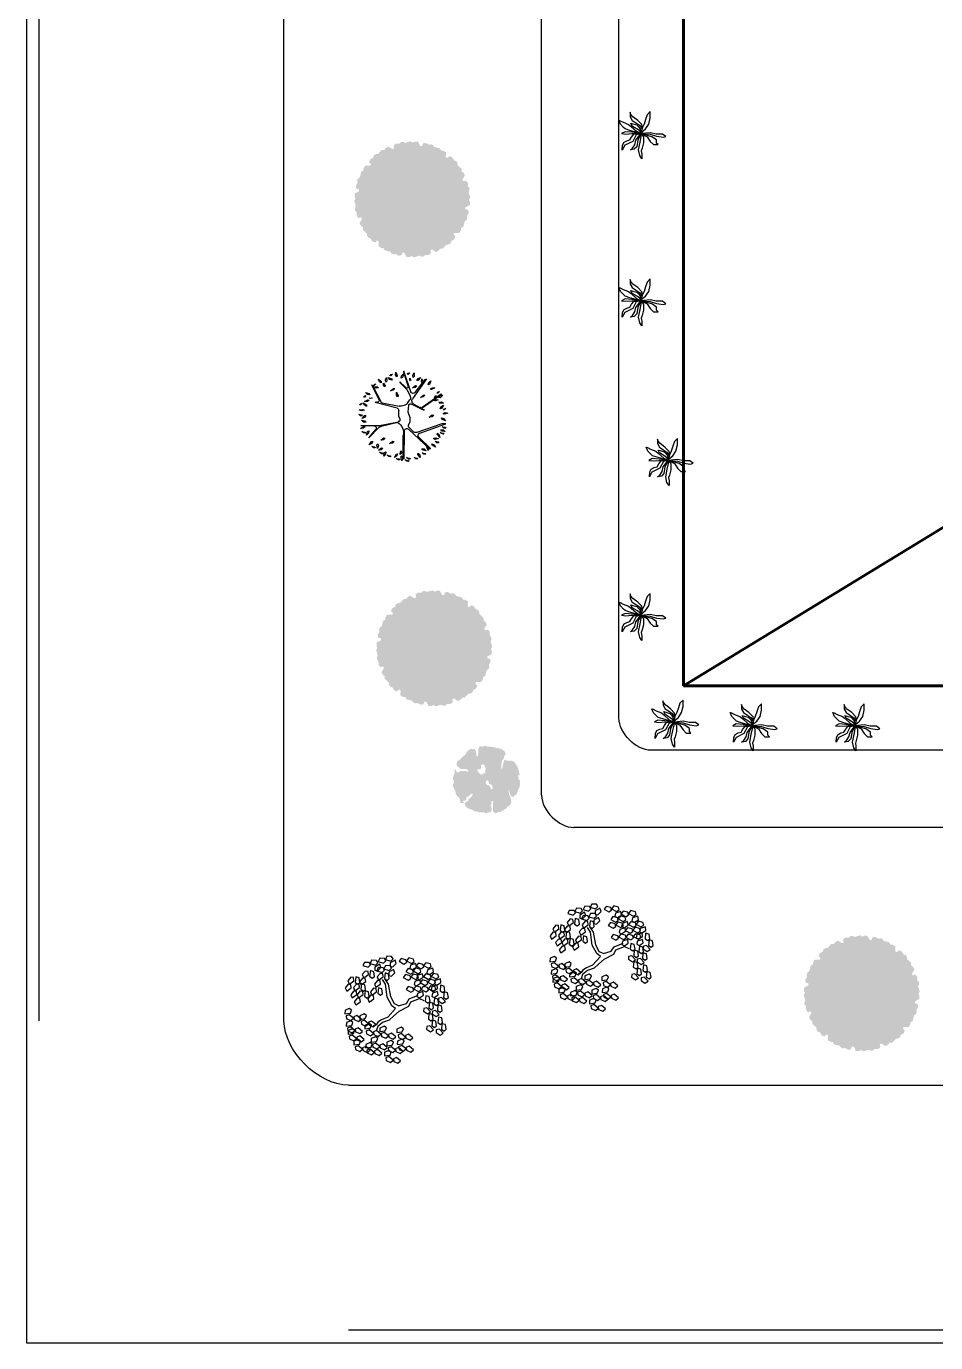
# Model space of a CAD drawing. Header units: millimetres. Extents: x -273369 to 399464, y -35443 to 194245.
# Drawn here: x -273369 to -259252, y -35443 to -15001 of the extents above; entities that cross this region are included whole.
import ezdxf

# ---------------------------------------------------------------- set-up
doc = ezdxf.new("R2010")
doc.units = ezdxf.units.MM
doc.linetypes.add('ACAD_ISO02W100', pattern=[15, 12, -3])
doc.layers.add('TREES', color=3, linetype='Continuous')

# ---------------------------------------------------------------- blocks, each defined once
blk = doc.blocks.new('R_TREE13')
at = {"layer": 'TREES', "color": 3}
for p, q in [((-577, 1185), (-609, 1159)), ((-575, 1160), (-577, 1185)), ((-331, 1155), (-407, 1192)), ((-407, 1192), (-341, 1098)), ((-390, 1229), (-343, 1279)), ((-377, 1278), (-390, 1229)), ((-345, 1304), (-377, 1278)), ((-343, 1279), (-345, 1304)), ((-197, 1314), (-209, 1201)), ((-209, 1201), (-182, 1170)), ((-164, 1237), (-197, 1314)), ((-182, 1170), (-164, 1237)), ((-18, 1279), (-61, 1330)), ((-61, 1330), (-45, 1241)), ((-45, 1241), (-16, 1223)), ((66, 1231), (-22, 1158)), ((-16, 1223), (-18, 1279)), ((36, 1153), (66, 1231)), ((171, 1185), (117, 1250)), ((117, 1250), (138, 1137)), ((174, 1116), (171, 1185)), ((282, 874), (269, 1263)), ((269, 1263), (269, 710)), ((359, 1276), (301, 1178)), ((314, 1138), (357, 1192)), ((357, 1192), (359, 1276)), ((497, 1186), (454, 1238)), ((454, 1238), (471, 1148)), ((499, 1130), (497, 1186)), ((-973, 812), (-925, 861)), ((-960, 860), (-973, 812)), ((-927, 886), (-960, 860)), ((-939, 940), (-948, 923)), ((-948, 923), (-425, 655)), ((-493, 719), (-939, 940)), ((-925, 861), (-927, 886)), ((-881, 876), (-886, 762)), ((-844, 801), (-881, 876)), ((-857, 733), (-844, 801)), ((-659, 1066), (-719, 1123)), ((-719, 1123), (-685, 1015)), ((-685, 1015), (-647, 998)), ((-647, 998), (-659, 1066)), ((-622, 1111), (-575, 1160)), ((-609, 1159), (-622, 1111)), ((-549, 1013), (-558, 945)), ((-558, 945), (-542, 926)), ((-531, 966), (-549, 1013)), ((-542, 926), (-531, 966)), ((-445, 1154), (-496, 1052)), ((-496, 1052), (-481, 1013)), ((-481, 1013), (-441, 1070)), ((-441, 1070), (-445, 1154)), ((-415, 833), (-435, 808)), ((-435, 808), (-428, 769)), ((-249, 180), (-415, 833)), ((-341, 1098), (-300, 1093)), ((-300, 1093), (-331, 1155)), ((-22, 1158), (-23, 1117)), ((-23, 1117), (36, 1153)), ((138, 1137), (174, 1116)), ((301, 1178), (314, 1138)), ((327, 719), (646, 1029)), ((646, 1029), (405, 821)), ((455, 1062), (436, 1025)), ((436, 1025), (505, 1034)), ((565, 1093), (455, 1062)), ((471, 1148), (499, 1130)), ((505, 1034), (565, 1093)), ((758, 949), (753, 908)), ((753, 908), (815, 940)), ((850, 1016), (758, 949)), ((815, 940), (850, 1016)), ((940, 887), (898, 939)), ((898, 939), (914, 849)), ((914, 849), (943, 832)), ((943, 832), (940, 887)), ((-1091, 529), (-1169, 498)), ((-1169, 498), (-1055, 484)), ((-1101, 391), (-1166, 444)), ((-1166, 444), (-1125, 338)), ((-1040, 708), (-1119, 736)), ((-1119, 736), (-1044, 651)), ((-1024, 511), (-1091, 529)), ((-1055, 484), (-1024, 511)), ((-1044, 651), (-1002, 651)), ((-1002, 651), (-1040, 708)), ((-998, 587), (-920, 539)), ((-931, 584), (-998, 587)), ((-888, 549), (-931, 584)), ((-920, 539), (-888, 549)), ((-886, 762), (-857, 733)), ((-401, 623), (-307, 119)), ((269, 710), (159, 141)), ((184, 161), (306, 655)), ((715, 670), (646, 579)), ((646, 579), (654, 538)), ((654, 538), (703, 587)), ((703, 587), (715, 670)), ((812, 401), (743, 310)), ((800, 318), (812, 401)), ((851, 781), (819, 755)), ((819, 755), (886, 735)), ((964, 764), (851, 781)), ((886, 735), (964, 764)), ((1012, 739), (943, 648)), ((943, 648), (951, 607)), ((951, 607), (1000, 656)), ((1000, 656), (1012, 739)), ((1082, 555), (1061, 519)), ((1061, 519), (1130, 523)), ((1121, 650), (1078, 702)), ((1078, 702), (1095, 612)), ((1194, 577), (1082, 555)), ((1095, 612), (1123, 595)), ((1123, 595), (1121, 650)), ((1130, 523), (1194, 577)), ((1208, 423), (1166, 475)), ((1166, 475), (1182, 385)), ((1211, 368), (1208, 423)), ((-1244, 227), (-1327, 220)), ((-1327, 220), (-1223, 173)), ((-1217, 43), (-1275, -18)), ((-1275, -18), (-1166, 15)), ((-1266, 317), (-1219, 367)), ((-1254, 366), (-1266, 317)), ((-1221, 391), (-1254, 366)), ((-1185, 189), (-1244, 227)), ((-1223, 173), (-1185, 189)), ((-1219, 367), (-1221, 391)), ((-1149, 53), (-1217, 43)), ((-1166, 15), (-1149, 53)), ((-1125, 338), (-1086, 323)), ((-1086, 323), (-1101, 391)), ((-861, -84), (-1032, 100)), ((-1032, 100), (-1019, 100)), ((-1019, 100), (-797, -126)), ((-770, 380), (-839, 289)), ((-839, 289), (-831, 248)), ((-831, 248), (-782, 297)), ((-782, 297), (-770, 380)), ((-639, 199), (-723, 193)), ((-723, 193), (-619, 146)), ((-581, 162), (-639, 199)), ((-619, 146), (-581, 162)), ((-5, 131), (-181, 127)), ((61, 100), (-5, 131)), ((96, 99), (130, 98)), ((743, 310), (751, 269)), ((751, 269), (800, 318)), ((1052, 80), (1032, 53)), ((1032, 53), (1087, 50)), ((1143, 87), (1052, 80)), ((1087, 50), (1143, 87)), ((1129, 204), (1120, 164)), ((1120, 164), (1184, 188)), ((1229, 259), (1129, 204)), ((1182, 385), (1211, 368)), ((1184, 188), (1229, 259)), ((1218, 62), (1184, 38)), ((1184, 38), (1249, 13)), ((1329, 37), (1218, 62)), ((1249, 13), (1329, 37)), ((1301, 150), (1259, 202)), ((1259, 202), (1275, 112)), ((1275, 112), (1303, 95)), ((1303, 95), (1301, 150)), ((-1359, -26), (-1337, -13)), ((-737, -234), (-1359, -26)), ((-1337, -13), (-855, -161)), ((-1308, -204), (-1260, -154)), ((-1295, -155), (-1308, -204)), ((-1234, -296), (-1307, -336)), ((-1307, -336), (-1193, -337)), ((-1262, -129), (-1295, -155)), ((-1260, -154), (-1262, -129)), ((-1165, -307), (-1234, -296)), ((-1193, -337), (-1165, -307)), ((-1099, -205), (-1149, -208)), ((-1149, -208), (-1088, -238)), ((-1124, -699), (-526, -285)), ((-717, -365), (-1108, -662)), ((-1065, -228), (-1099, -205)), ((-1088, -238), (-1065, -228)), ((-853, -283), (-922, -374)), ((-922, -374), (-914, -415)), ((-914, -415), (-865, -366)), ((-865, -366), (-853, -283)), ((-855, -161), (-849, -121)), ((-797, -126), (-603, -217)), ((-414, -147), (-494, -205)), ((-367, -324), (-269, -501)), ((-183, -615), (-366, -258)), ((-342, -168), (-337, -165)), ((-337, -165), (-133, -139)), ((-133, -139), (30, -206)), ((30, -206), (168, -206)), ((168, -206), (252, -166)), ((330, -180), (456, -303)), ((979, -799), (385, -163)), ((436, -38), (1280, -25)), ((1275, -4), (576, -8)), ((1276, -386), (1233, -334)), ((1233, -334), (1249, -424)), ((1281, -159), (1238, -107)), ((1238, -107), (1254, -197)), ((1254, -197), (1283, -215)), ((1280, -25), (1275, -4)), ((1278, -441), (1276, -386)), ((1283, -215), (1281, -159)), ((1348, -118), (1305, -66)), ((1305, -66), (1321, -156)), ((1321, -156), (1350, -173)), ((1350, -173), (1348, -118)), ((-1134, -454), (-1163, -532)), ((-1163, -532), (-1077, -458)), ((-1076, -416), (-1134, -454)), ((-1108, -662), (-1124, -699)), ((-1038, -554), (-1121, -567)), ((-1121, -567), (-1015, -607)), ((-1077, -458), (-1076, -416)), ((-1012, -770), (-1063, -836)), ((-978, -588), (-1038, -554)), ((-1015, -607), (-978, -588)), ((-945, -751), (-1012, -770)), ((-958, -791), (-945, -751)), ((-273, -578), (-678, -1139)), ((-647, -1139), (-250, -575)), ((-570, -525), (-639, -615)), ((-639, -615), (-631, -656)), ((-631, -656), (-582, -608)), ((-582, -608), (-570, -525)), ((-228, -577), (-198, -630)), ((-198, -630), (-183, -615)), ((24, -787), (-45, -878)), ((12, -870), (24, -787)), ((506, -499), (221, -1281)), ((225, -1166), (483, -418)), ((628, -471), (968, -824)), ((912, -713), (876, -733)), ((876, -733), (937, -764)), ((1020, -750), (912, -713)), ((937, -764), (1020, -750)), ((975, -562), (977, -631)), ((1010, -584), (975, -562)), ((977, -631), (1029, -697)), ((1029, -697), (1010, -584)), ((1094, -576), (1110, -666)), ((1136, -628), (1094, -576)), ((1141, -443), (1101, -452)), ((1101, -452), (1150, -500)), ((1110, -666), (1138, -683)), ((1138, -683), (1136, -628)), ((1233, -511), (1141, -443)), ((1150, -500), (1233, -511)), ((1249, -424), (1278, -441)), ((-1063, -836), (-958, -791)), ((-819, -815), (-857, -873)), ((-857, -873), (-851, -957)), ((-851, -957), (-803, -853)), ((-803, -853), (-819, -815)), ((-746, -1095), (-698, -1045)), ((-733, -1046), (-746, -1095)), ((-700, -1021), (-733, -1046)), ((-698, -1045), (-700, -1021)), ((-678, -1139), (-647, -1139)), ((-636, -1194), (-559, -1109)), ((-616, -1112), (-636, -1194)), ((-594, -951), (-625, -991)), ((-625, -991), (-562, -965)), ((-563, -1068), (-616, -1112)), ((-554, -941), (-594, -951)), ((-559, -1109), (-563, -1068)), ((-562, -965), (-554, -941)), ((-473, -944), (-504, -990)), ((-504, -990), (-500, -1057)), ((-500, -1057), (-461, -975)), ((-461, -975), (-473, -944)), ((-422, -1075), (-433, -1144)), ((-433, -1144), (-394, -1218)), ((-391, -1104), (-422, -1075)), ((-394, -1218), (-391, -1104)), ((-294, -1140), (-340, -1210)), ((-340, -1210), (-239, -1157)), ((-229, -1117), (-294, -1140)), ((-239, -1157), (-229, -1117)), ((-45, -878), (-37, -919)), ((-37, -919), (12, -870)), ((47, -1151), (64, -1218)), ((86, -1165), (47, -1151)), ((130, -1270), (86, -1165)), ((221, -1281), (225, -1166)), ((353, -1226), (310, -1174)), ((310, -1174), (326, -1264)), ((406, -1130), (403, -1199)), ((440, -1155), (406, -1130)), ((451, -1268), (440, -1155)), ((528, -1169), (485, -1117)), ((485, -1117), (502, -1207)), ((547, -1026), (506, -1030)), ((506, -1030), (549, -1084)), ((530, -1225), (528, -1169)), ((631, -1104), (547, -1026)), ((549, -1084), (631, -1104)), ((666, -914), (639, -978)), ((639, -978), (660, -1059)), ((660, -1059), (689, -949)), ((689, -949), (666, -914)), ((791, -1015), (748, -963)), ((748, -963), (765, -1053)), ((765, -1053), (793, -1070)), ((793, -1070), (791, -1015)), ((826, -865), (851, -929)), ((866, -873), (826, -865)), ((851, -929), (922, -973)), ((922, -973), (866, -873)), ((968, -824), (979, -799)), ((-240, -1281), (-193, -1231)), ((-228, -1232), (-240, -1281)), ((-195, -1206), (-228, -1232)), ((-193, -1231), (-195, -1206)), ((-85, -1202), (-116, -1264)), ((-116, -1264), (-100, -1346)), ((-100, -1346), (-64, -1238)), ((-64, -1238), (-85, -1202)), ((64, -1218), (130, -1270)), ((326, -1264), (355, -1281)), ((355, -1281), (353, -1226)), ((403, -1199), (451, -1268)), ((502, -1207), (530, -1225))]:
    blk.add_line(p, q, dxfattribs=at)
for centre, radius, start, end in [((356, 877), 74.2, 181.8634, 310.8225), ((-473, 760), 45.5, 243.64, 10.6014), ((-446, 614), 45.5, 10.6014, 62.8786), ((379, 666), 74.2, 134.2448, 188.0202), ((-569, 70), 267, 305.6088, 10.6014), ((-182, 197), 69.3, 194.2079, 271.0805), ((80, 142), 45.5, 245.2333, 290.9483), ((113, 140), 45.5, 290.9483, 1.3032), ((501, 356), 372, 211.6861, 281.6811), ((-894, -115), 45.5, 351.8668, 43.0362), ((-761, -305), 74.2, 305.6088, 71.5971), ((-559, -115), 111, 246.551, 305.6088), ((-464, -377), 111, 28.8202, 123.7178), ((-304, -226), 69.3, 123.3556, 207.1442), ((281, -229), 69.3, 45.654, 114.8963), ((439, -112), 74.2, 91.721, 223.4992), ((378, -382), 111, 341.1475, 45.654), ((-334, -537), 74.2, 322.3062, 28.8202), ((-239, -584), 13.6, 28.8202, 142.9276), ((576, -524), 74.2, 45.654, 159.9847)]:
    blk.add_arc(centre, radius, start, end, dxfattribs=at)
blk = doc.blocks.new('R_TREE9')
at = {"layer": 'TREES', "color": 3}
for p, q in [((-707, 879), (-583, 895)), ((-699, 992), (-617, 1059)), ((-690, 932), (-699, 992)), ((-618, 922), (-690, 932)), ((-545, 1024), (-618, 922)), ((-617, 1059), (-545, 1024)), ((-583, 895), (-540, 835)), ((-547, 867), (-465, 934)), ((-540, 1054), (-459, 1120)), ((-532, 993), (-540, 1054)), ((-460, 983), (-532, 993)), ((-393, 899), (-466, 797)), ((-465, 934), (-393, 899)), ((-386, 1085), (-460, 983)), ((-459, 1120), (-386, 1085)), ((-388, 928), (-307, 995)), ((-380, 868), (-388, 928)), ((-235, 960), (-308, 858)), ((-307, 995), (-235, 960)), ((-231, 847), (-149, 914)), ((-149, 914), (-77, 878)), ((3, 1024), (43, 1121)), ((39, 974), (3, 1024)), ((108, 1000), (39, 974)), ((43, 1121), (124, 1124)), ((124, 1124), (108, 1000)), ((143, 1027), (171, 1094)), ((222, 930), (143, 1027)), ((161, 858), (189, 926)), ((171, 1094), (232, 1087)), ((189, 926), (250, 918)), ((275, 991), (222, 930)), ((232, 1087), (275, 991)), ((250, 918), (294, 822)), ((278, 993), (318, 1090)), ((314, 943), (278, 993)), ((382, 969), (314, 943)), ((318, 1090), (399, 1093)), ((399, 1093), (382, 969)), ((418, 996), (445, 1063)), ((497, 899), (418, 996)), ((436, 827), (464, 895)), ((445, 1063), (506, 1056)), ((459, 955), (499, 1052)), ((495, 906), (459, 955)), ((464, 895), (525, 887)), ((563, 931), (495, 906)), ((550, 960), (497, 899)), ((499, 1052), (580, 1055)), ((506, 1056), (550, 960)), ((525, 887), (568, 791)), ((580, 1055), (563, 931)), ((599, 958), (626, 1026)), ((678, 861), (599, 958)), ((626, 1026), (687, 1018)), ((731, 922), (678, 861)), ((687, 1018), (731, 922)), ((698, 824), (739, 921)), ((739, 921), (819, 924)), ((819, 924), (803, 800)), ((838, 827), (866, 894)), ((866, 894), (927, 887)), ((-1032, 688), (-960, 724)), ((-1028, 582), (-1032, 688)), ((-923, 604), (-975, 552)), ((-960, 724), (-923, 604)), ((-839, 667), (-757, 734)), ((-830, 606), (-839, 667)), ((-758, 597), (-830, 606)), ((-685, 698), (-758, 597)), ((-757, 734), (-685, 698)), ((-683, 802), (-707, 879)), ((-579, 788), (-683, 802)), ((-681, 728), (-599, 795)), ((-672, 667), (-681, 728)), ((-600, 658), (-672, 667)), ((-527, 760), (-600, 658)), ((-599, 795), (-527, 760)), ((-540, 835), (-579, 788)), ((-555, 754), (-431, 769)), ((-532, 676), (-555, 754)), ((-538, 807), (-547, 867)), ((-466, 797), (-538, 807)), ((-427, 662), (-532, 676)), ((-431, 769), (-388, 710)), ((-388, 710), (-427, 662)), ((-397, 672), (-273, 688)), ((-374, 595), (-397, 672)), ((-389, 786), (-307, 853)), ((-381, 725), (-389, 786)), ((-308, 716), (-381, 725)), ((-308, 858), (-380, 868)), ((-269, 581), (-374, 595)), ((-235, 817), (-308, 716)), ((-307, 853), (-235, 817)), ((-295, 547), (-214, 613)), ((-273, 688), (-231, 629)), ((-231, 629), (-269, 581)), ((-223, 786), (-231, 847)), ((-150, 777), (-223, 786)), ((-214, 613), (-141, 578)), ((-77, 878), (-150, 777)), ((126, 692), (166, 790)), ((162, 643), (126, 692)), ((241, 761), (161, 858)), ((230, 669), (162, 643)), ((166, 790), (247, 793)), ((247, 793), (230, 669)), ((294, 822), (241, 761)), ((266, 695), (294, 763)), ((345, 598), (266, 695)), ((284, 527), (312, 594)), ((294, 763), (354, 755)), ((312, 594), (373, 587)), ((342, 580), (382, 677)), ((398, 659), (345, 598)), ((354, 755), (398, 659)), ((382, 677), (463, 680)), ((516, 730), (436, 827)), ((463, 680), (446, 556)), ((482, 582), (510, 650)), ((510, 650), (570, 643)), ((568, 791), (516, 730)), ((570, 643), (614, 547)), ((617, 789), (645, 857)), ((697, 693), (617, 789)), ((645, 857), (706, 849)), ((749, 754), (697, 693)), ((734, 774), (698, 824)), ((706, 849), (749, 754)), ((803, 800), (734, 774)), ((768, 561), (809, 658)), ((809, 658), (889, 661)), ((918, 730), (838, 827)), ((857, 658), (885, 726)), ((936, 561), (857, 658)), ((889, 661), (873, 537)), ((885, 726), (945, 718)), ((908, 564), (936, 631)), ((970, 791), (918, 730)), ((927, 887), (970, 791)), ((936, 631), (997, 624)), ((989, 622), (936, 561)), ((945, 718), (989, 622)), ((997, 624), (1040, 528)), ((-1125, 343), (-1053, 380)), ((-1121, 238), (-1125, 343)), ((-1079, 525), (-1007, 561)), ((-1075, 419), (-1079, 525)), ((-1021, 389), (-1075, 419)), ((-1053, 380), (-1016, 260)), ((-975, 552), (-1028, 582)), ((-970, 441), (-1021, 389)), ((-1007, 561), (-970, 441)), ((-989, 344), (-927, 453)), ((-914, 316), (-989, 344)), ((-927, 453), (-854, 450)), ((-915, 375), (-843, 411)), ((-911, 269), (-915, 375)), ((-839, 391), (-914, 316)), ((-854, 450), (-839, 391)), ((-847, 553), (-723, 569)), ((-824, 476), (-847, 553)), ((-843, 411), (-806, 291)), ((-719, 462), (-824, 476)), ((-786, 335), (-705, 402)), ((-778, 275), (-786, 335)), ((-723, 569), (-681, 510)), ((-681, 510), (-719, 462)), ((-705, 402), (-632, 367)), ((-632, 367), (-705, 265)), ((-628, 396), (-547, 463)), ((-620, 336), (-628, 396)), ((-547, 326), (-620, 336)), ((-547, 463), (-474, 428)), ((-474, 428), (-547, 326)), ((-462, 372), (-338, 388)), ((-438, 295), (-462, 372)), ((-453, 485), (-372, 552)), ((-445, 425), (-453, 485)), ((-372, 415), (-445, 425)), ((-372, 552), (-299, 517)), ((-299, 517), (-372, 415)), ((-338, 388), (-295, 328)), ((-295, 328), (-334, 281)), ((-287, 486), (-295, 547)), ((-214, 476), (-287, 486)), ((-141, 578), (-214, 476)), ((197, 164), (256, 302)), ((256, 302), (308, 383)), ((364, 430), (284, 527)), ((308, 383), (367, 421)), ((320, 283), (408, 389)), ((378, 530), (342, 580)), ((416, 491), (364, 430)), ((367, 421), (390, 489)), ((373, 587), (416, 491)), ((446, 556), (378, 530)), ((400, 242), (441, 339)), ((408, 389), (507, 421)), ((441, 339), (521, 342)), ((561, 486), (482, 582)), ((500, 414), (528, 482)), ((580, 317), (500, 414)), ((521, 342), (505, 218)), ((528, 482), (589, 474)), ((540, 244), (568, 312)), ((614, 547), (561, 486)), ((568, 312), (629, 305)), ((632, 378), (580, 317)), ((589, 474), (632, 378)), ((629, 305), (672, 209)), ((640, 436), (680, 533)), ((676, 386), (640, 436)), ((744, 412), (676, 386)), ((680, 533), (761, 536)), ((761, 536), (744, 412)), ((804, 511), (768, 561)), ((780, 439), (808, 506)), ((859, 342), (780, 439)), ((798, 270), (826, 338)), ((873, 537), (804, 511)), ((808, 506), (868, 499)), ((826, 338), (887, 330)), ((912, 403), (859, 342)), ((868, 499), (912, 403)), ((887, 330), (930, 234)), ((988, 467), (908, 564)), ((927, 395), (955, 463)), ((1006, 298), (927, 395)), ((955, 463), (1015, 455)), ((1040, 528), (988, 467)), ((1059, 359), (1006, 298)), ((1015, 455), (1059, 359)), ((-1172, 180), (-1100, 217)), ((-1168, 75), (-1172, 180)), ((-1115, 45), (-1168, 75)), ((-1068, 208), (-1121, 238)), ((-1063, 97), (-1115, 45)), ((-1100, 217), (-1063, 97)), ((-1083, 0), (-1020, 108)), ((-1016, 260), (-1068, 208)), ((-1020, 108), (-947, 106)), ((-933, 47), (-1007, -28)), ((-962, 212), (-890, 248)), ((-958, 106), (-962, 212)), ((-905, 76), (-958, 106)), ((-947, 106), (-933, 47)), ((-858, 239), (-911, 269)), ((-853, 128), (-905, 76)), ((-890, 248), (-853, 128)), ((-873, 31), (-810, 140)), ((-797, 3), (-873, 31)), ((-806, 291), (-858, 239)), ((-810, 140), (-737, 137)), ((-723, 78), (-797, 3)), ((-795, 222), (-671, 238)), ((-771, 145), (-795, 222)), ((-705, 265), (-778, 275)), ((-667, 131), (-771, 145)), ((-737, 137), (-723, 78)), ((-671, 238), (-628, 178)), ((-628, 178), (-667, 131)), ((-545, 145), (-656, 220)), ((-545, 214), (-650, 277)), ((-253, 177), (-545, 214)), ((-258, 95), (-545, 145)), ((-334, 281), (-438, 295)), ((-101, 14), (-258, 95)), ((-60, 70), (-253, 177)), ((-60, -80), (-101, 14)), ((4, -11), (-60, 70)), ((4, -11), (197, 164)), ((63, -93), (174, 33)), ((174, 33), (267, 133)), ((267, 133), (320, 283)), ((436, 192), (400, 242)), ((505, 218), (436, 192)), ((620, 148), (540, 244)), ((559, 76), (587, 144)), ((638, -21), (559, 76)), ((587, 144), (647, 136)), ((672, 209), (620, 148)), ((691, 40), (638, -21)), ((647, 136), (691, 40)), ((722, 85), (762, 183)), ((757, 36), (722, 85)), ((826, 61), (757, 36)), ((762, 183), (843, 186)), ((878, 173), (798, 270)), ((843, 186), (826, 61)), ((861, 88), (889, 156)), ((941, -9), (861, 88)), ((930, 234), (878, 173)), ((889, 156), (950, 148)), ((994, 52), (941, -9)), ((944, 135), (984, 233)), ((979, 86), (944, 135)), ((950, 148), (994, 52)), ((1048, 111), (979, 86)), ((984, 233), (1065, 236)), ((1065, 236), (1048, 111)), ((1083, 138), (1111, 206)), ((1163, 41), (1083, 138)), ((1102, -31), (1130, 37)), ((1111, 206), (1172, 198)), ((1130, 37), (1191, 30)), ((1216, 102), (1163, 41)), ((1172, 198), (1216, 102)), ((1191, 30), (1234, -66)), ((-1131, -311), (-1068, -261)), ((-1119, -142), (-1057, -91)), ((-1093, -244), (-1119, -142)), ((-1035, -262), (-1093, -244)), ((-1007, -28), (-1083, 0)), ((-1068, -261), (-1007, -370)), ((-1057, -91), (-996, -201)), ((-996, -201), (-1035, -262)), ((-892, -292), (-829, -241)), ((-866, -394), (-892, -292)), ((-829, -241), (-768, -351)), ((-757, -236), (-695, -185)), ((-731, -338), (-757, -236)), ((-695, -185), (-633, -294)), ((-633, -294), (-673, -356)), ((-489, -299), (-426, -248)), ((-426, -248), (-365, -357)), ((-112, -255), (-212, -318)), ((-60, -80), (-112, -255)), ((63, -93), (-48, -312)), ((424, -140), (464, -43)), ((460, -190), (424, -140)), ((528, -164), (460, -190)), ((464, -43), (545, -40)), ((545, -40), (528, -164)), ((564, -137), (591, -70)), ((643, -234), (564, -137)), ((582, -306), (610, -238)), ((591, -70), (652, -77)), ((610, -238), (671, -246)), ((696, -173), (643, -234)), ((652, -77), (696, -173)), ((671, -246), (714, -342)), ((692, -153), (733, -55)), ((728, -202), (692, -153)), ((797, -176), (728, -202)), ((733, -55), (813, -52)), ((813, -52), (797, -176)), ((832, -150), (860, -82)), ((912, -247), (832, -150)), ((851, -318), (879, -251)), ((860, -82), (921, -90)), ((879, -251), (939, -258)), ((880, -81), (908, -13)), ((959, -177), (880, -81)), ((908, -13), (969, -20)), ((964, -186), (912, -247)), ((921, -90), (964, -186)), ((939, -258), (983, -354)), ((1012, -116), (959, -177)), ((969, -20), (1012, -116)), ((1181, -127), (1102, -31)), ((1234, -66), (1181, -127)), ((-1105, -413), (-1131, -311)), ((-1046, -431), (-1105, -413)), ((-1007, -370), (-1046, -431)), ((-1014, -524), (-952, -473)), ((-988, -626), (-1014, -524)), ((-1005, -469), (-967, -350)), ((-926, -480), (-1005, -469)), ((-967, -350), (-895, -336)), ((-952, -473), (-890, -582)), ((-890, -582), (-930, -644)), ((-869, -392), (-926, -480)), ((-903, -461), (-840, -411)), ((-877, -563), (-903, -461)), ((-895, -336), (-869, -392)), ((-819, -582), (-877, -563)), ((-807, -412), (-866, -394)), ((-840, -411), (-779, -520)), ((-779, -520), (-819, -582)), ((-768, -351), (-807, -412)), ((-778, -619), (-740, -500)), ((-769, -405), (-706, -354)), ((-743, -507), (-769, -405)), ((-684, -525), (-743, -507)), ((-740, -500), (-668, -487)), ((-673, -356), (-731, -338)), ((-706, -354), (-645, -464)), ((-641, -542), (-698, -630)), ((-645, -464), (-684, -525)), ((-668, -487), (-641, -542)), ((-643, -563), (-605, -444)), ((-564, -574), (-643, -563)), ((-641, -618), (-578, -567)), ((-605, -444), (-533, -430)), ((-578, -567), (-517, -676)), ((-507, -485), (-564, -574)), ((-533, -430), (-507, -485)), ((-500, -468), (-437, -417)), ((-474, -570), (-500, -468)), ((-494, -630), (-432, -579)), ((-463, -401), (-489, -299)), ((-416, -588), (-474, -570)), ((-404, -419), (-463, -401)), ((-437, -417), (-376, -526)), ((-432, -579), (-371, -689)), ((-376, -526), (-416, -588)), ((-365, -357), (-404, -419)), ((-375, -626), (-337, -506)), ((-337, -506), (-265, -493)), ((-238, -548), (-295, -637)), ((-212, -318), (-293, -518)), ((-265, -493), (-238, -548)), ((-147, -355), (-223, -549)), ((-223, -549), (-177, -650)), ((-48, -312), (-147, -355)), ((662, -403), (582, -306)), ((714, -342), (662, -403)), ((930, -415), (851, -318)), ((983, -354), (930, -415)), ((-1026, -693), (-963, -642)), ((-1000, -795), (-1026, -693)), ((-941, -813), (-1000, -795)), ((-930, -644), (-988, -626)), ((-963, -642), (-902, -752)), ((-902, -752), (-941, -813)), ((-900, -851), (-862, -732)), ((-821, -862), (-900, -851)), ((-862, -732), (-790, -718)), ((-764, -773), (-821, -862)), ((-790, -718), (-764, -773)), ((-786, -862), (-724, -811)), ((-760, -964), (-786, -862)), ((-698, -630), (-778, -619)), ((-775, -693), (-712, -642)), ((-749, -795), (-775, -693)), ((-690, -813), (-749, -795)), ((-724, -811), (-662, -920)), ((-712, -642), (-651, -751)), ((-651, -751), (-690, -813)), ((-652, -787), (-589, -736)), ((-626, -889), (-652, -787)), ((-614, -720), (-641, -618)), ((-556, -738), (-614, -720)), ((-589, -736), (-528, -845)), ((-528, -845), (-567, -907)), ((-517, -676), (-556, -738)), ((-527, -945), (-488, -825)), ((-506, -799), (-443, -749)), ((-480, -901), (-506, -799)), ((-468, -732), (-494, -630)), ((-488, -825), (-417, -812)), ((-410, -750), (-468, -732)), ((-390, -867), (-447, -956)), ((-443, -749), (-382, -858)), ((-382, -858), (-421, -920)), ((-417, -812), (-390, -867)), ((-371, -689), (-410, -750)), ((-380, -957), (-342, -838)), ((-295, -637), (-375, -626)), ((-342, -838), (-270, -825)), ((-244, -880), (-301, -968)), ((-285, -692), (-161, -680)), ((-264, -770), (-285, -692)), ((-270, -825), (-244, -880)), ((-160, -787), (-264, -770)), ((-227, -886), (-102, -874)), ((-206, -964), (-227, -886)), ((-161, -680), (-120, -741)), ((-120, -741), (-160, -787)), ((-135, -771), (-10, -759)), ((-114, -849), (-135, -771)), ((-10, -866), (-114, -849)), ((-102, -874), (-62, -935)), ((-13, -715), (4, -644)), ((81, -798), (-13, -715)), ((-10, -759), (30, -820)), ((30, -820), (-10, -866)), ((4, -644), (65, -642)), ((46, -909), (63, -838)), ((63, -838), (124, -836)), ((65, -642), (124, -729)), ((124, -729), (81, -798)), ((118, -761), (242, -749)), ((139, -839), (118, -761)), ((124, -836), (182, -923)), ((243, -856), (139, -839)), ((242, -749), (283, -810)), ((283, -810), (243, -856)), ((268, -840), (393, -828)), ((289, -918), (268, -840)), ((390, -784), (407, -712)), ((484, -867), (390, -784)), ((393, -828), (433, -889)), ((407, -712), (468, -710)), ((468, -710), (527, -798)), ((527, -798), (484, -867)), ((-702, -982), (-760, -964)), ((-662, -920), (-702, -982)), ((-661, -1020), (-623, -901)), ((-581, -1031), (-661, -1020)), ((-567, -907), (-626, -889)), ((-623, -901), (-551, -887)), ((-524, -942), (-581, -1031)), ((-551, -887), (-524, -942)), ((-447, -956), (-527, -945)), ((-519, -1024), (-394, -1012)), ((-498, -1102), (-519, -1024)), ((-394, -1119), (-498, -1102)), ((-421, -920), (-480, -901)), ((-394, -1012), (-354, -1073)), ((-354, -1073), (-394, -1119)), ((-301, -968), (-380, -957)), ((-369, -1103), (-244, -1091)), ((-348, -1181), (-369, -1103)), ((-244, -1198), (-348, -1181)), ((-246, -1047), (-229, -975)), ((-153, -1130), (-246, -1047)), ((-244, -1091), (-204, -1152)), ((-204, -1152), (-244, -1198)), ((-229, -975), (-168, -973)), ((-102, -981), (-206, -964)), ((-168, -973), (-110, -1061)), ((-110, -1061), (-153, -1130)), ((-62, -935), (-102, -981)), ((-77, -965), (48, -953)), ((-56, -1043), (-77, -965)), ((48, -1060), (-56, -1043)), ((139, -992), (46, -909)), ((48, -953), (89, -1014)), ((89, -1014), (48, -1060)), ((182, -923), (139, -992)), ((194, -974), (318, -962)), ((215, -1052), (194, -974)), ((319, -1069), (215, -1052)), ((393, -935), (289, -918)), ((318, -962), (359, -1023)), ((359, -1023), (319, -1069)), ((344, -1053), (469, -1041)), ((365, -1130), (344, -1053)), ((469, -1148), (365, -1130)), ((433, -889), (393, -935)), ((466, -996), (483, -925)), ((560, -1079), (466, -996)), ((469, -1041), (509, -1102)), ((509, -1102), (469, -1148)), ((483, -925), (544, -923)), ((544, -923), (603, -1011)), ((603, -1011), (560, -1079))]:
    blk.add_line(p, q, dxfattribs=at)
blk = doc.blocks.new('R_TREE8')
at = {"layer": 'TREES', "color": 3}
for p, q in [((-694, 461), (-793, 655)), ((-793, 655), (-781, 455)), ((-308, 624), (-466, 649)), ((-466, 649), (-378, 580)), ((-378, 580), (-279, 436)), ((-209, 517), (-308, 624)), ((-86, 880), (-139, 649)), ((-139, 649), (-74, 336)), ((-4, 1005), (-86, 880)), ((-22, 686), (-4, 818)), ((13, 580), (-22, 686)), ((-4, 818), (-4, 1005)), ((72, 367), (13, 580)), ((-822, -15), (-647, 4)), ((-781, 455), (-723, 336)), ((-723, 336), (-606, 279)), ((-372, 304), (-694, 461)), ((-647, 4), (-407, -15)), ((-606, 279), (-483, 242)), ((-483, 242), (-413, 129)), ((-413, 129), (-326, 10)), ((-226, 35), (-372, 304)), ((-326, 10), (-40, -12)), ((-279, 436), (-238, 254)), ((-238, 254), (-40, -12)), ((-40, -12), (-226, 35)), ((-168, 254), (-209, 517)), ((-40, -12), (-168, 254)), ((-74, 336), (-28, 110)), ((-40, -12), (72, 117)), ((405, 115), (-40, -12)), ((-40, -12), (214, 115)), ((-28, 110), (-40, -12)), ((-40, -12), (340, 17)), ((72, 117), (72, 367)), ((214, 115), (341, 305)), ((340, 17), (597, 98)), ((341, 305), (468, 432)), ((580, 4), (352, -46)), ((595, 242), (405, 115)), ((468, 432), (659, 432)), ((837, 4), (580, 4)), ((659, 432), (595, 369)), ((595, 369), (595, 242)), ((597, 98), (872, 135)), ((971, 104), (837, 4)), ((872, 135), (971, 104)), ((-865, -393), (-927, -553)), ((-875, -534), (-752, -472)), ((-738, -266), (-865, -393)), ((-682, -90), (-822, -15)), ((-752, -472), (-536, -384)), ((-675, -203), (-738, -266)), ((-402, -65), (-682, -90)), ((-484, -139), (-675, -203)), ((-536, -384), (-437, -303)), ((-40, -12), (-484, -139)), ((-390, -315), (-442, -434)), ((-442, -434), (-361, -409)), ((-437, -303), (-220, -109)), ((-407, -15), (-40, -12)), ((-40, -12), (-402, -65)), ((-180, -190), (-390, -315)), ((-390, -547), (-215, -434)), ((-361, -409), (-197, -365)), ((-220, -109), (-40, -12)), ((-215, -434), (-98, -353)), ((-197, -365), (-133, -290)), ((-86, -121), (-180, -190)), ((-4, -378), (-168, -547)), ((-133, -290), (-69, -209)), ((-98, -353), (-4, -215)), ((-40, -12), (-86, -121)), ((-69, -209), (-40, -12)), ((352, -46), (-40, -12)), ((-40, -12), (25, -234)), ((-4, -215), (-22, -59)), ((-22, -59), (151, -203)), ((25, -234), (-4, -378)), ((87, -393), (24, -266)), ((151, -584), (87, -393)), ((151, -203), (278, -393)), ((278, -393), (341, -647)), ((-927, -553), (-875, -534)), ((-477, -878), (-472, -691)), ((-442, -791), (-477, -878)), ((-472, -691), (-390, -547)), ((-361, -691), (-442, -791)), ((-168, -547), (-361, -691)), ((214, -774), (151, -584)), ((341, -901), (214, -774)), ((341, -647), (341, -901))]:
    blk.add_line(p, q, dxfattribs=at)

msp = doc.modelspace()

# ---------------------------------------------------------------- hatches: boundary and pattern name
h = msp.add_hatch(color=256)
h.dxf.hatch_style = 1
h.set_gradient(color1=(153, 204, 0), color2=(51, 51, 51), rotation=208, tint=1)
h.paths.add_polyline_path([(-267352.241, -18588.345), (-267388.084, -18566.791), (-267413.175, -18581.818), (-267466.357, -18581.664), (-267502.518, -18514.238), (-267531.463, -18514.238), (-267543.36, -18556.31), (-267588.431, -18562.69), (-267637.137, -18535.942), (-267673.924, -18543.782), (-267707.876, -18522.126), (-267719.326, -18500.694), (-267806.081, -18480.488), (-267826.345, -18443.9), (-267855.587, -18444.368), (-267901.567, -18417.644), (-267899.171, -18341.171), (-267924.238, -18326.699), (-267955.577, -18357.185), (-267997.799, -18340.175), (-268026.607, -18292.658), (-268062.385, -18281.054), (-268080.96, -18245.323), (-268080.16, -18221.037), (-268145.189, -18160.161), (-268144.444, -18118.343), (-268170.003, -18104.128), (-268196.461, -18057.993), (-268156.149, -17992.964), (-268170.621, -17967.897), (-268213.005, -17978.63), (-268241.066, -17942.787), (-268242.255, -17887.233), (-268267.438, -17859.294), (-268265.659, -17819.063), (-268252.823, -17798.431), (-268278.702, -17713.196), (-268257.148, -17677.353), (-268272.175, -17652.262), (-268272.021, -17599.08), (-268204.595, -17562.919), (-268204.595, -17533.974), (-268246.667, -17522.077), (-268253.047, -17477.006), (-268226.299, -17428.3), (-268234.139, -17391.513), (-268212.483, -17357.561), (-268191.051, -17346.111), (-268170.845, -17259.356), (-268134.257, -17239.092), (-268134.725, -17209.85), (-268108.001, -17163.87), (-268031.528, -17166.266), (-268017.056, -17141.199), (-268047.543, -17109.86), (-268030.532, -17067.638), (-267983.015, -17038.83), (-267971.411, -17003.052), (-267935.68, -16984.477), (-267911.394, -16985.277), (-267850.519, -16920.248), (-267808.7, -16920.993), (-267794.485, -16895.434), (-267748.35, -16868.976), (-267683.321, -16909.288), (-267658.254, -16894.816), (-267668.987, -16852.432), (-267633.144, -16824.371), (-267577.59, -16823.182), (-267549.652, -16797.999), (-267509.42, -16799.778), (-267488.788, -16812.614), (-267403.553, -16786.735), (-267367.71, -16808.289), (-267342.62, -16793.262), (-267289.437, -16793.416), (-267253.276, -16860.842), (-267224.331, -16860.842), (-267212.434, -16818.77), (-267167.363, -16812.39), (-267118.657, -16839.138), (-267081.87, -16831.298), (-267047.918, -16852.954), (-267036.468, -16874.386), (-266949.713, -16894.592), (-266929.449, -16931.18), (-266900.207, -16930.711), (-266854.227, -16957.436), (-266856.623, -17033.909), (-266831.556, -17048.381), (-266800.217, -17017.894), (-266757.995, -17034.905), (-266729.187, -17082.422), (-266693.409, -17094.026), (-266674.834, -17129.757), (-266675.634, -17154.043), (-266610.605, -17214.918), (-266611.35, -17256.737), (-266585.791, -17270.952), (-266559.333, -17317.087), (-266599.645, -17382.116), (-266585.173, -17407.183), (-266542.789, -17396.45), (-266514.728, -17432.292), (-266513.539, -17487.847), (-266488.356, -17515.785), (-266490.135, -17556.017), (-266502.971, -17576.649), (-266477.092, -17661.884), (-266498.646, -17697.727), (-266483.619, -17722.817), (-266483.773, -17776), (-266551.199, -17812.161), (-266551.199, -17841.106), (-266509.127, -17853.003), (-266502.747, -17898.074), (-266529.495, -17946.78), (-266521.655, -17983.566), (-266543.311, -18017.519), (-266564.743, -18028.969), (-266584.949, -18115.724), (-266621.537, -18135.988), (-266621.069, -18165.23), (-266647.793, -18211.21), (-266724.266, -18208.814), (-266738.738, -18233.881), (-266708.251, -18265.22), (-266725.262, -18307.442), (-266772.779, -18336.25), (-266784.383, -18372.027), (-266820.114, -18390.603), (-266844.4, -18389.803), (-266905.275, -18454.832), (-266947.094, -18454.087), (-266961.309, -18479.646), (-267007.444, -18506.104), (-267072.473, -18465.792), (-267097.54, -18480.264), (-267086.807, -18522.648), (-267122.65, -18550.709), (-267178.204, -18551.898), (-267206.142, -18577.081), (-267246.374, -18575.302), (-267267.006, -18562.466)])
h = msp.add_hatch(color=256)
h.dxf.hatch_style = 1
h.set_gradient(color1=(153, 204, 0), color2=(51, 51, 51), rotation=208, tint=1)
h.paths.add_polyline_path([(-267011.864, -25561.348), (-267047.708, -25539.794), (-267072.798, -25554.821), (-267125.98, -25554.667), (-267162.141, -25487.241), (-267191.086, -25487.241), (-267202.983, -25529.313), (-267248.054, -25535.693), (-267296.761, -25508.945), (-267333.547, -25516.785), (-267367.499, -25495.129), (-267378.949, -25473.697), (-267465.704, -25453.491), (-267485.968, -25416.903), (-267515.211, -25417.371), (-267561.191, -25390.647), (-267558.794, -25314.174), (-267583.861, -25299.702), (-267615.2, -25330.189), (-267657.423, -25313.178), (-267686.23, -25265.661), (-267722.008, -25254.057), (-267740.583, -25218.326), (-267739.783, -25194.04), (-267804.813, -25133.165), (-267804.068, -25091.346), (-267829.627, -25077.131), (-267856.084, -25030.996), (-267815.773, -24965.967), (-267830.245, -24940.9), (-267872.629, -24951.633), (-267900.689, -24915.79), (-267901.879, -24860.236), (-267927.061, -24832.297), (-267925.282, -24792.066), (-267912.447, -24771.434), (-267938.326, -24686.199), (-267916.771, -24650.356), (-267931.798, -24625.265), (-267931.644, -24572.083), (-267864.219, -24535.922), (-267864.219, -24506.977), (-267906.29, -24495.08), (-267912.67, -24450.009), (-267885.923, -24401.303), (-267893.763, -24364.516), (-267872.106, -24330.564), (-267850.674, -24319.114), (-267830.469, -24232.359), (-267793.88, -24212.095), (-267794.349, -24182.853), (-267767.624, -24136.873), (-267691.152, -24139.269), (-267676.679, -24114.202), (-267707.166, -24082.863), (-267690.156, -24040.641), (-267642.638, -24011.833), (-267631.035, -23976.055), (-267595.304, -23957.48), (-267571.018, -23958.28), (-267510.142, -23893.251), (-267468.324, -23893.996), (-267454.108, -23868.437), (-267407.974, -23841.979), (-267342.945, -23882.291), (-267317.878, -23867.819), (-267328.611, -23825.435), (-267292.768, -23797.374), (-267237.213, -23796.185), (-267209.275, -23771.002), (-267169.043, -23772.781), (-267148.411, -23785.617), (-267063.177, -23759.738), (-267027.333, -23781.292), (-267002.243, -23766.265), (-266949.061, -23766.419), (-266912.9, -23833.845), (-266883.955, -23833.845), (-266872.058, -23791.773), (-266826.987, -23785.393), (-266778.28, -23812.141), (-266741.494, -23804.301), (-266707.542, -23825.957), (-266696.092, -23847.389), (-266609.337, -23867.595), (-266589.073, -23904.183), (-266559.83, -23903.714), (-266513.85, -23930.439), (-266516.247, -24006.912), (-266491.18, -24021.384), (-266459.841, -23990.897), (-266417.618, -24007.908), (-266388.811, -24055.425), (-266353.033, -24067.029), (-266334.458, -24102.76), (-266335.258, -24127.046), (-266270.228, -24187.921), (-266270.974, -24229.74), (-266245.415, -24243.955), (-266218.957, -24290.09), (-266259.269, -24355.119), (-266244.796, -24380.186), (-266202.412, -24369.453), (-266174.352, -24405.296), (-266173.162, -24460.85), (-266147.98, -24488.788), (-266149.759, -24529.02), (-266162.594, -24549.652), (-266136.715, -24634.887), (-266158.27, -24670.73), (-266143.243, -24695.82), (-266143.397, -24749.003), (-266210.822, -24785.164), (-266210.822, -24814.109), (-266168.751, -24826.006), (-266162.371, -24871.077), (-266189.118, -24919.783), (-266181.278, -24956.57), (-266202.935, -24990.522), (-266224.367, -25001.972), (-266244.572, -25088.727), (-266281.161, -25108.991), (-266280.692, -25138.233), (-266307.417, -25184.213), (-266383.889, -25181.817), (-266398.362, -25206.884), (-266367.875, -25238.223), (-266384.885, -25280.445), (-266432.403, -25309.253), (-266444.006, -25345.031), (-266479.737, -25363.606), (-266504.023, -25362.806), (-266564.899, -25427.835), (-266606.717, -25427.09), (-266620.933, -25452.649), (-266667.067, -25479.107), (-266732.096, -25438.795), (-266757.163, -25453.267), (-266746.43, -25495.651), (-266782.273, -25523.712), (-266837.828, -25524.901), (-266865.766, -25550.084), (-266905.998, -25548.305), (-266926.63, -25535.469)])
h = msp.add_hatch(color=256)
h.dxf.hatch_style = 1
h.set_gradient(color1=(63, 127, 79), color2=(0, 153, 0), rotation=147, tint=1)
h.paths.add_polyline_path([(-266388.491, -27195.716), (-266422.108, -27186.141), (-266436.684, -27173.662), (-266452.985, -27164.956), (-266486.396, -27155.439), (-266501.178, -27147.545), (-266517.479, -27142.902), (-266528.109, -27129.553), (-266544.41, -27120.847), (-266549.371, -27107.498), (-266560.002, -27090.087), (-266565.672, -27076.738), (-266555.041, -27059.327), (-266544.41, -27045.978), (-266513.693, -27029.573), (-266506.848, -27011.155), (-266495.508, -26997.806), (-266479.916, -26989.101), (-266474.246, -26975.752), (-266457.946, -26967.046), (-266452.985, -26953.698), (-266435.322, -26924.77), (-266457.946, -26918.875), (-266474.246, -26927.58), (-266479.916, -26940.929), (-266495.508, -26953.698), (-266511.809, -26962.984), (-266528.109, -26967.046), (-266538.74, -26980.395), (-266538.74, -26993.744), (-266549.16, -27025.742), (-266560.002, -27028.567), (-266576.303, -27024.504), (-266592.603, -27028.567), (-266581.973, -27041.915), (-266576.303, -27055.264), (-266592.603, -27063.97), (-266608.195, -27063.97), (-266624.496, -27055.264), (-266635.127, -27041.915), (-266640.797, -27028.567), (-266635.127, -27015.218), (-266640.797, -26997.806), (-266657.097, -26971.109), (-266678.359, -26953.698), (-266694.66, -26936.286), (-266705.291, -26922.937), (-266705.291, -26888.115), (-266710.252, -26874.766), (-266720.883, -26857.354), (-266726.552, -26844.006), (-266731.513, -26826.594), (-266742.853, -26813.245), (-266747.814, -26795.834), (-266747.814, -26782.485), (-266742.853, -26765.074), (-266731.513, -26751.725), (-266731.513, -26720.965), (-266742.853, -26686.142), (-266742.853, -26659.445), (-266737.183, -26642.033), (-266731.513, -26628.684), (-266731.513, -26611.273), (-266720.883, -26597.924), (-266720.883, -26549.753), (-266705.291, -26541.047), (-266699.621, -26554.396), (-266691.461, -26583.035), (-266667.728, -26589.219), (-266618.826, -26563.101), (-266538.74, -26563.101), (-266522.44, -26575.87), (-266506.848, -26575.87), (-266514.387, -26549.41), (-266546.347, -26532.341), (-266603.234, -26532.341), (-266619.535, -26536.404), (-266635.127, -26527.698), (-266645.758, -26514.35), (-266662.058, -26501.581), (-266678.359, -26492.875), (-266688.99, -26464.271), (-266688.99, -26448.767), (-266683.32, -26435.418), (-266678.359, -26418.006), (-266667.728, -26404.658), (-266651.428, -26400.595), (-266635.127, -26387.246), (-266624.496, -26373.897), (-266608.195, -26361.129), (-266586.934, -26334.432), (-266555.249, -26317.51), (-266542.372, -26287.194), (-266533.07, -26272.911), (-266528.109, -26259.563), (-266511.809, -26246.794), (-266495.508, -26242.151), (-266484.877, -26228.802), (-266469.285, -26220.097), (-266444.653, -26227.113), (-266421.092, -26220.097), (-266404.791, -26228.802), (-266399.121, -26242.151), (-266394.16, -26255.5), (-266388.491, -26268.849), (-266383.529, -26286.26), (-266383.529, -26317.02), (-266377.86, -26330.369), (-266372.19, -26347.78), (-266356.598, -26328.202), (-266356.598, -26303.671), (-266350.928, -26290.323), (-266350.928, -26228.802), (-266345.967, -26211.391), (-266340.297, -26198.042), (-266329.666, -26180.631), (-266313.366, -26180.631), (-266304.672, -26185.274), (-266281.473, -26185.274), (-266265.172, -26180.631), (-266248.872, -26171.925), (-266233.28, -26176.568), (-266216.979, -26185.274), (-266168.786, -26185.274), (-266152.485, -26189.336), (-266136.184, -26193.98), (-266120.593, -26193.98), (-266104.292, -26198.042), (-266087.991, -26202.685), (-266072.399, -26207.328), (-266056.099, -26207.328), (-266039.798, -26211.391), (-266006.387, -26220.908), (-265991.605, -26228.802), (-265975.304, -26233.445), (-265964.673, -26246.794), (-265948.372, -26255.5), (-265937.741, -26268.849), (-265928.383, -26301.693), (-265937.741, -26317.02), (-265948.372, -26330.369), (-265954.042, -26347.78), (-265954.042, -26361.129), (-265964.673, -26378.541), (-265970.343, -26391.889), (-265985.935, -26404.658), (-265985.935, -26418.006), (-265991.605, -26440.061), (-265991.605, -26453.41), (-265997.274, -26470.821), (-265997.274, -26518.993), (-265991.605, -26532.341), (-265975.304, -26511.873), (-265975.304, -26474.884), (-265964.673, -26457.472), (-265964.673, -26444.124), (-265959.712, -26426.712), (-265954.042, -26413.363), (-265948.372, -26395.952), (-265932.78, -26387.246), (-265922.15, -26400.595), (-265905.849, -26404.658), (-265884.587, -26404.658), (-265868.286, -26409.301), (-265851.986, -26404.658), (-265836.394, -26404.658), (-265820.093, -26413.363), (-265798.831, -26418.006), (-265787.492, -26431.355), (-265776.861, -26448.767), (-265766.23, -26462.115), (-265755.599, -26479.527), (-265749.929, -26492.875), (-265739.298, -26510.287), (-265734.337, -26523.636), (-265728.668, -26541.047), (-265723.707, -26563.102), (-265723.707, -26580.513), (-265718.037, -26593.862), (-265712.367, -26611.273), (-265712.367, -26624.622), (-265737.2, -26637.885), (-265728.668, -26664.088), (-265728.668, -26677.436), (-265723.707, -26698.911), (-265707.406, -26708.197), (-265707.406, -26787.128), (-265712.367, -26800.477), (-265712.367, -26817.889), (-265723.707, -26831.237), (-265728.668, -26848.649), (-265734.337, -26861.997), (-265739.298, -26879.409), (-265744.968, -26892.758), (-265749.929, -26910.169), (-265755.599, -26927.58), (-265771.9, -26936.286), (-265787.492, -26940.929), (-265798.831, -26958.341), (-265814.423, -26967.046), (-265830.724, -26962.984), (-265847.025, -26953.698), (-265851.986, -26932.223), (-265857.656, -26918.875), (-265862.617, -26905.526), (-265868.286, -26888.115), (-265868.286, -26874.766), (-265873.956, -26857.354), (-265884.587, -26870.703), (-265878.917, -26888.115), (-265878.917, -26905.526), (-265873.956, -26918.875), (-265873.956, -26932.223), (-265862.617, -26949.635), (-265857.656, -26962.984), (-265847.025, -26995.63), (-265847.025, -27028.567), (-265841.355, -27045.978), (-265841.355, -27059.327), (-265851.986, -27072.676), (-265857.656, -27086.024), (-265868.286, -27103.436), (-265899.59, -27120.154), (-265911.519, -27134.196), (-265916.48, -27147.545), (-265932.78, -27156.25), (-265948.372, -27160.313), (-265959.712, -27173.662), (-265975.304, -27178.305), (-265991.605, -27191.073), (-266007.905, -27199.779), (-266023.497, -27199.779), (-266056.099, -27209.065), (-266072.399, -27217.771), (-266087.991, -27221.833), (-266104.292, -27209.065), (-266120.593, -27195.716), (-266125.554, -27182.367), (-266125.554, -27072.676), (-266120.593, -27059.327), (-266125.554, -27045.978), (-266125.554, -27028.567), (-266141.854, -27028.567), (-266149.985, -27047.708), (-266145.308, -27062.07), (-266152.485, -27081.381), (-266158.155, -27094.73), (-266158.155, -27112.141), (-266152.485, -27125.49), (-266142.85, -27159.307), (-266147.524, -27173.662), (-266147.524, -27187.01), (-266163.116, -27199.779), (-266179.417, -27209.065), (-266203.702, -27209.065), (-266227.61, -27221.833), (-266243.911, -27217.771), (-266259.503, -27209.065), (-266323.997, -27209.065), (-266370.861, -27195.716)])
h.paths.add_polyline_path([(-266323.997, -26611.273), (-266308.405, -26619.979), (-266292.104, -26615.916), (-266275.803, -26606.63), (-266259.503, -26597.924), (-266243.911, -26593.862), (-266238.241, -26720.965), (-266243.911, -26563.101), (-266243.911, -26549.753), (-266235.406, -26523.636), (-266248.872, -26501.581), (-266254.542, -26488.232), (-266259.503, -26474.884), (-266275.803, -26462.115), (-266292.104, -26462.115), (-266308.405, -26474.884), (-266308.405, -26505.644), (-266313.366, -26518.993), (-266319.036, -26536.404), (-266329.809, -26542.419), (-266350.928, -26536.404), (-266367.229, -26545.11), (-266367.229, -26558.458), (-266356.598, -26571.807), (-266350.928, -26585.156), (-266334.627, -26597.924)], flags=16)
h.paths.add_polyline_path([(-266238.241, -26743.019), (-266227.61, -26729.671), (-266221.94, -26712.259), (-266206.348, -26708.197), (-266195.717, -26729.671), (-266185.086, -26743.019), (-266185.086, -26756.368), (-266179.417, -26769.717), (-266163.116, -26769.717), (-266147.524, -26778.423), (-266136.184, -26795.834), (-266136.184, -26809.183), (-266131.223, -26826.594), (-266131.223, -26839.943), (-266147.524, -26852.711), (-266158.155, -26835.3), (-266163.116, -26821.951), (-266173.747, -26804.54), (-266185.086, -26791.191), (-266200.678, -26782.485), (-266216.979, -26782.485), (-266227.61, -26765.074), (-266238.241, -26751.725)], flags=16)
h = msp.add_hatch(color=256)
h.dxf.hatch_style = 1
h.set_gradient(color1=(153, 204, 0), color2=(51, 51, 51), rotation=208, tint=1)
h.paths.add_polyline_path([(-260374.543, -30918.655), (-260410.386, -30897.1), (-260435.476, -30912.127), (-260488.659, -30911.973), (-260524.82, -30844.548), (-260553.765, -30844.548), (-260565.662, -30886.62), (-260610.733, -30892.999), (-260659.439, -30866.252), (-260696.226, -30874.092), (-260730.178, -30852.435), (-260741.628, -30831.003), (-260828.383, -30810.798), (-260848.647, -30774.209), (-260877.889, -30774.678), (-260923.869, -30747.953), (-260921.473, -30671.481), (-260946.54, -30657.008), (-260977.879, -30687.495), (-261020.101, -30670.485), (-261048.909, -30622.968), (-261084.687, -30611.364), (-261103.262, -30575.633), (-261102.462, -30551.347), (-261167.491, -30490.471), (-261166.746, -30448.653), (-261192.305, -30434.437), (-261218.763, -30388.303), (-261178.451, -30323.274), (-261192.923, -30298.207), (-261235.307, -30308.94), (-261263.368, -30273.097), (-261264.557, -30217.542), (-261289.74, -30189.604), (-261287.961, -30149.372), (-261275.125, -30128.74), (-261301.004, -30043.506), (-261279.45, -30007.662), (-261294.477, -29982.572), (-261294.323, -29929.39), (-261226.897, -29893.229), (-261226.897, -29864.284), (-261268.969, -29852.387), (-261275.349, -29807.316), (-261248.601, -29758.609), (-261256.441, -29721.823), (-261234.785, -29687.871), (-261213.353, -29676.421), (-261193.147, -29589.666), (-261156.559, -29569.402), (-261157.027, -29540.159), (-261130.303, -29494.179), (-261053.83, -29496.576), (-261039.358, -29471.509), (-261069.845, -29440.17), (-261052.834, -29397.947), (-261005.317, -29369.14), (-260993.713, -29333.362), (-260957.982, -29314.787), (-260933.696, -29315.587), (-260872.821, -29250.557), (-260831.002, -29251.303), (-260816.787, -29225.744), (-260770.652, -29199.286), (-260705.623, -29239.598), (-260680.556, -29225.125), (-260691.289, -29182.741), (-260655.446, -29154.681), (-260599.892, -29153.491), (-260571.954, -29128.309), (-260531.722, -29130.088), (-260511.09, -29142.923), (-260425.855, -29117.044), (-260390.012, -29138.599), (-260364.921, -29123.572), (-260311.739, -29123.726), (-260275.578, -29191.151), (-260246.633, -29191.151), (-260234.736, -29149.08), (-260189.665, -29142.7), (-260140.959, -29169.447), (-260104.172, -29161.607), (-260070.22, -29183.264), (-260058.77, -29204.696), (-259972.015, -29224.901), (-259951.751, -29261.49), (-259922.509, -29261.021), (-259876.529, -29287.746), (-259878.925, -29364.218), (-259853.858, -29378.691), (-259822.519, -29348.204), (-259780.297, -29365.214), (-259751.489, -29412.732), (-259715.711, -29424.335), (-259697.136, -29460.067), (-259697.936, -29484.352), (-259632.907, -29545.228), (-259633.652, -29587.047), (-259608.093, -29601.262), (-259581.635, -29647.396), (-259621.947, -29712.425), (-259607.475, -29737.492), (-259565.091, -29726.759), (-259537.03, -29762.602), (-259535.841, -29818.157), (-259510.658, -29846.095), (-259512.437, -29886.327), (-259525.273, -29906.959), (-259499.394, -29992.193), (-259520.948, -30028.037), (-259505.921, -30053.127), (-259506.075, -30106.309), (-259573.501, -30142.47), (-259573.501, -30171.415), (-259531.429, -30183.312), (-259525.049, -30228.383), (-259551.797, -30277.09), (-259543.957, -30313.876), (-259565.613, -30347.828), (-259587.045, -30359.278), (-259607.251, -30446.033), (-259643.839, -30466.297), (-259643.371, -30495.54), (-259670.095, -30541.52), (-259746.568, -30539.123), (-259761.04, -30564.19), (-259730.553, -30595.529), (-259747.564, -30637.752), (-259795.081, -30666.559), (-259806.685, -30702.337), (-259842.416, -30720.912), (-259866.702, -30720.112), (-259927.577, -30785.142), (-259969.396, -30784.397), (-259983.611, -30809.956), (-260029.746, -30836.413), (-260094.775, -30796.102), (-260119.842, -30810.574), (-260109.109, -30852.958), (-260144.952, -30881.018), (-260200.506, -30882.208), (-260228.444, -30907.39), (-260268.676, -30905.611), (-260289.308, -30892.776)])

# ---------------------------------------------------------------- linework, layer by layer
for p, q in [((-273368.737, 52557.324), (-273368.737, -35442.676)), ((-269368.737, -30442.676), (-269368.737, 8557.324)), ((-265368.737, -26942.676), (-265368.737, -12102.676)), ((-264168.737, -25742.676), (-264168.737, -12102.676)), ((-245288.737, -26242.676), (-263668.737, -26242.676)), ((-243588.737, -27442.676), (-264868.737, -27442.676)), ((-268368.737, -31442.676), (-204368.737, -31442.676)), ((-273368.737, -35442.676), (-145368.737, -35442.676))]:
    msp.add_line(p, q)
at = {"linetype": 'ACAD_ISO02W100'}
for p, q in [((-273168.737, -30442.676), (-273168.737, 8557.324)), ((-273168.737, -30442.676), (-273168.737, 8557.324)), ((-268368.737, -35242.676), (-214368.737, -35242.676))]:
    msp.add_line(p, q, dxfattribs=at)
at = {"lineweight": 60}
for p, q in [((-263168.737, -14162.676), (-263168.737, -25242.676)), ((-254978.737, -20242.676), (-263168.737, -25242.676)), ((-263168.737, -25242.676), (-246788.737, -25242.676))]:
    msp.add_line(p, q, dxfattribs=at)
for points in [[(-263668.737, -26242.676), (-263904.439, -26242.676), (-264168.737, -25978.379), (-264168.737, -25742.676)], [(-265368.737, -26942.676), (-265368.737, -27178.379), (-265104.439, -27442.676), (-264868.737, -27442.676)], [(-268368.737, -31442.676), (-268840.142, -31442.676), (-269368.737, -30914.081), (-269368.737, -30442.676)]]:
    msp.add_open_spline(points, degree=3)

# ---------------------------------------------------------------- block references
for name, p, xscale, yscale, zscale, rotation in [('R_TREE8', (-263813.19, -16671.73), -0.383444302622244, 0.383444302622244, 0.383444302622244, 180), ('R_TREE8', (-263813.19, -19268.349), -0.383444302622244, 0.383444302622244, 0.383444302622244, 180), ('R_TREE8', (-263813.19, -19268.349), -0.383444302622244, 0.383444302622244, 0.383444302622244, 180), ('R_TREE13', (-267520.736, -21058.062), -0.5177606510868751, 0.5177606510868751, 0.5177606510868751, 90), ('R_TREE8', (-263390.042, -21746.907), -0.383444302622244, 0.383444302622244, 0.383444302622244, 180), ('R_TREE8', (-263813.19, -24152.917), -0.383444302622244, 0.383444302622244, 0.383444302622244, 180), ('R_TREE8', (-263303.468, -25809.969), -0.383444302622244, 0.383444302622244, 0.383444302622244, 180), ('R_TREE8', (-262085.537, -25867.927), -0.383444302622244, 0.383444302622244, 0.383444302622244, 180), ('R_TREE8', (-260490.626, -25867.927), -0.383444302622244, 0.383444302622244, 0.383444302622244, 180), ('R_TREE9', (-264463.75, -29442.886), -0.6916000987928117, 0.6916000987928117, 0.6916000987928117, 90), ('R_TREE9', (-267645.388, -30251.234), -0.6916000987928117, 0.6916000987928117, 0.6916000987928117, 90)]:
    msp.add_blockref(name, p, dxfattribs=dict(xscale=xscale, yscale=yscale, zscale=zscale, rotation=rotation))

doc.saveas('drawing.dxf')
